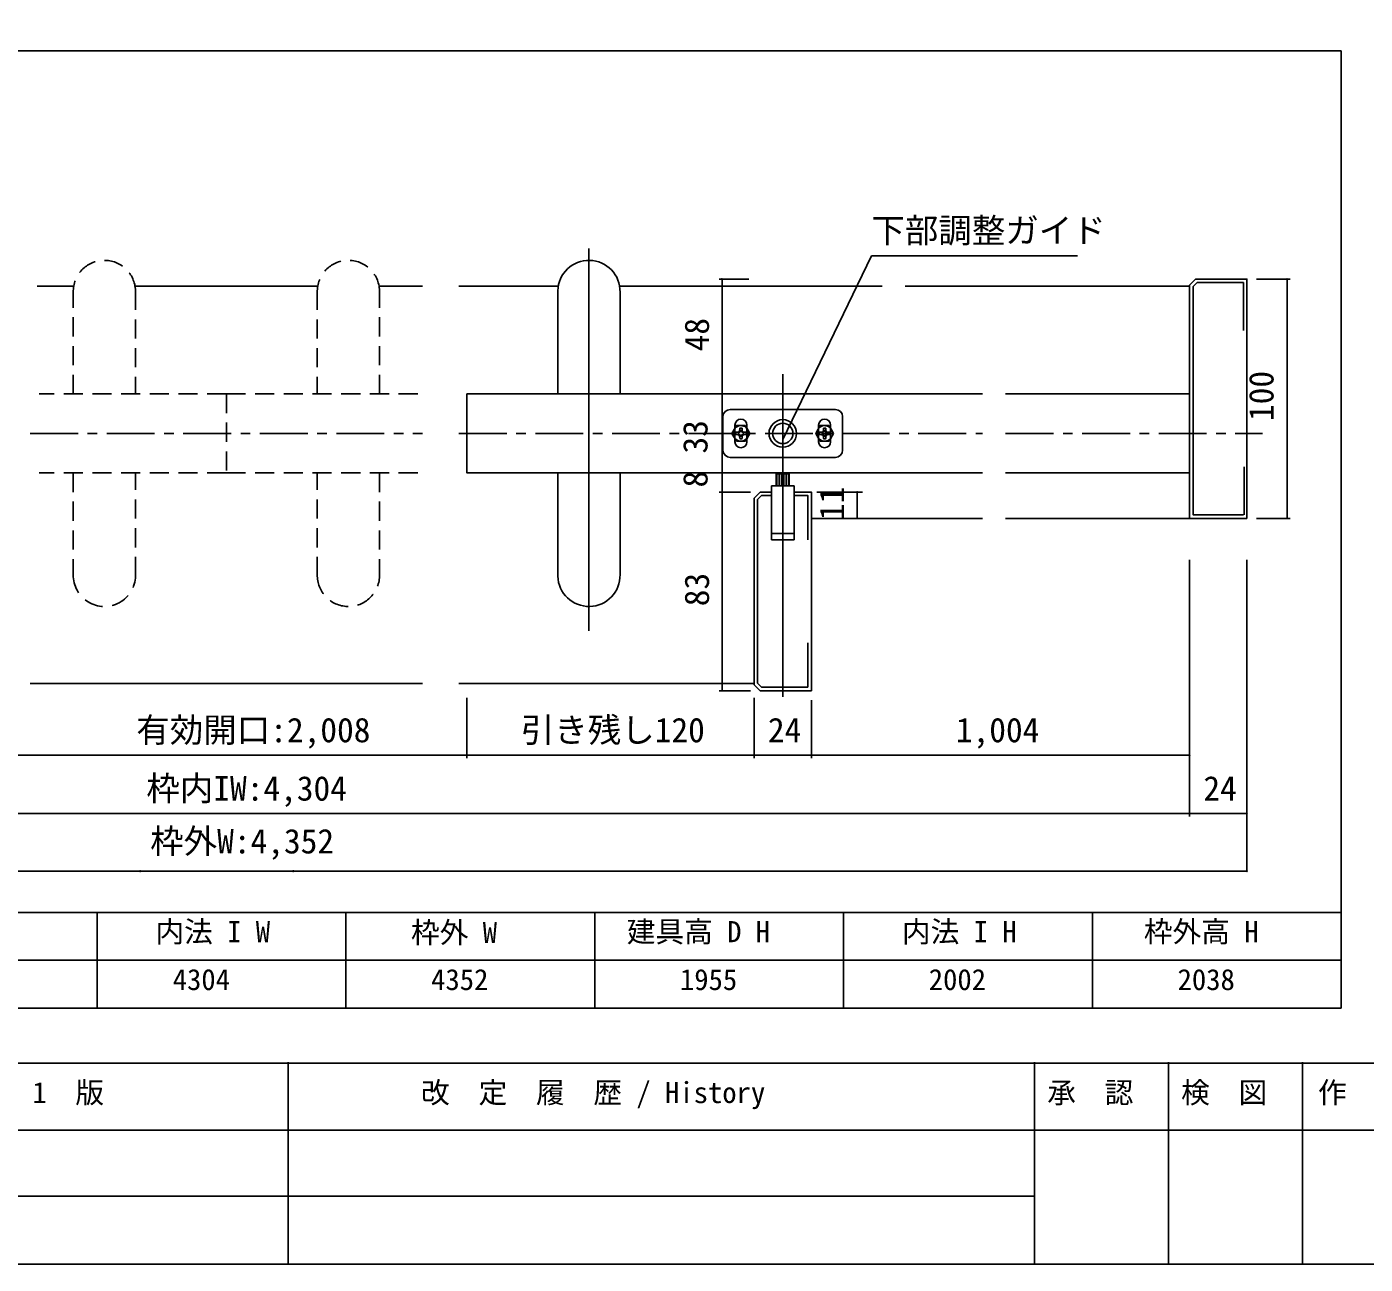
# Model space of a CAD drawing. Units: millimetres, scale not verified. Extents: x -800 to 800, y -554 to 554.
# Drawn here: x -397 to 162, y -554 to -37 of the extents above; entities that cross this region are included whole.
import ezdxf
from ezdxf.enums import TextEntityAlignment as Align

# ---------------------------------------------------------------- set-up
doc = ezdxf.new("R2010")
doc.units = ezdxf.units.MM
doc.header["$LTSCALE"] = 4
doc.linetypes.add('CHAIN1', pattern=[8, 5, -1, 1, -1])
doc.linetypes.add('USER9', pattern=[3, 2, -1])
for name, color, linetype, lineweight in [('1-0', 7, 'Continuous', 25), ('1-3_0', 7, 'Continuous', 25), ('2-0', 7, 'Continuous', 25)]:
    doc.layers.add(name, color=color, linetype=linetype, lineweight=lineweight)
doc.styles.add('ＭＳ ゴシック', font='')
doc.styles.get('ＭＳ ゴシック').set_extended_font_data('MS Gothic')

msp = doc.modelspace()

# ---------------------------------------------------------------- linework, layer by layer
at = {"layer": '1-0'}
for p, q in [((152.002, -47.001), (-779.998, -47.001)), ((152.002, -47.001), (-779.998, -47.001)), ((152.002, -47.001), (-779.998, -47.001)), ((152.002, -47.001), (-779.998, -47.001)), ((152.002, -407.001), (152.002, -47.001)), ((152.002, -407.001), (152.002, -47.001)), ((152.002, -407.001), (-779.998, -407.001)), ((152.002, -407.001), (-779.998, -407.001)), ((152.002, -407.001), (-779.998, -407.001)), ((-288.211, -469.625), (-288.211, -553.625)), ((23.789, -469.625), (23.789, -553.625)), ((79.789, -469.625), (79.789, -553.625)), ((135.789, -469.625), (135.789, -553.625)), ((23.789, -525.625), (-476.211, -525.625))]:
    msp.add_line(p, q, dxfattribs=at)
at = {"layer": '1-3_0'}
for p, q in [((-368, -407), (-368, -447)), ((-264, -407), (-264, -447)), ((-160, -407), (-160, -447)), ((-56, -407), (-56, -447)), ((48, -407), (48, -447)), ((152, -407), (152, -447)), ((152, -427), (-780, -427)), ((152, -447), (-780, -447)), ((800, -470), (-800, -470)), ((800, -498), (-476, -498))]:
    msp.add_line(p, q, dxfattribs=at)
msp.add_lwpolyline([(-800, -554), (800, -554), (800, 554), (-800, 554)], close=True, dxfattribs=at)
at = {"layer": '2-0'}
for p, q in [((-162.446, -129.58), (-162.446, -289.333)), ((-81.446, -209.456), (-44.363, -132.661)), ((41.764, -132.661), (-44.363, -132.661)), ((-377.998, -145.391), (-393.012, -145.391)), ((-275.998, -145.391), (-351.998, -145.391)), ((-249.998, -145.391), (-231.989, -145.391)), ((-216.817, -145.391), (-175.264, -145.391)), ((-149.629, -145.391), (-39.934, -145.391)), ((-95.571, -142.391), (-108.068, -142.391)), ((-95.571, -145.391), (-108.068, -145.391)), ((-106.818, -190.391), (-106.818, -142.391)), ((-30.319, -145.391), (88.574, -145.391)), ((88.574, -144.891), (91.074, -142.391)), ((111.074, -163.891), (111.074, -143.891)), ((116.574, -142.391), (130.64, -142.391)), ((129.39, -242.391), (129.39, -142.391)), ((-175.446, -147.276), (-175.446, -190.391)), ((-149.446, -190.391), (-149.446, -147.891)), ((-81.446, -316.956), (-81.446, -182.118)), ((-213.446, -190.391), (-81.931, -190.391)), ((-94.946, -190.391), (-108.068, -190.391)), ((-95.571, -190.391), (-108.068, -190.391)), ((-106.818, -223.391), (-106.818, -190.391)), ((-81.931, -190.391), (2.076, -190.391)), ((11.692, -190.391), (88.574, -190.391)), ((88.574, -218.391), (88.574, -195.391)), ((-106.446, -199.891), (-106.446, -213.892)), ((-59.446, -196.891), (-103.446, -196.891)), ((-56.446, -213.892), (-56.446, -199.891)), ((-101.446, -203.391), (-101.446, -210.391)), ((-99.849, -206.568), (-100.051, -206.367)), ((-99.471, -205.787), (-99.269, -205.988)), ((-98.623, -205.988), (-98.439, -206.384)), ((-98.043, -206.568), (-97.842, -206.367)), ((-96.446, -210.391), (-96.446, -203.391)), ((-66.446, -203.391), (-66.446, -210.391)), ((-64.849, -206.568), (-64.454, -206.384)), ((-64.269, -205.988), (-64.471, -205.787)), ((-63.421, -205.787), (-63.623, -205.988)), ((-62.842, -206.367), (-63.043, -206.568)), ((-61.446, -210.391), (-61.446, -203.391)), ((-99.269, -207.794), (-99.471, -207.996)), ((-98.422, -207.996), (-98.623, -207.794)), ((-98.043, -207.214), (-97.842, -207.416)), ((-64.849, -207.214), (-65.051, -207.416)), ((-64.471, -207.996), (-64.269, -207.794)), ((-63.043, -207.214), (-62.842, -207.416)), ((-59.446, -216.892), (-103.446, -216.892)), ((-175.446, -266.507), (-175.446, -223.391)), ((-149.446, -223.391), (-149.446, -265.892)), ((-94.946, -223.391), (-108.068, -223.391)), ((-94.946, -223.391), (-108.068, -223.391)), ((-106.818, -231.391), (-106.818, -223.391)), ((-83.994, -228.394), (-83.994, -223.72)), ((-82.994, -228.394), (-82.994, -223.72)), ((-81.994, -228.394), (-81.994, -223.72)), ((-81.931, -223.391), (2.076, -223.391)), ((-80.994, -228.394), (-80.994, -223.72)), ((-79.994, -228.394), (-79.994, -223.72)), ((-78.994, -228.394), (-78.994, -223.72)), ((11.692, -223.391), (88.574, -223.391)), ((111.383, -240.892), (111.383, -220.892)), ((-86.196, -228.761), (-86.196, -248.761)), ((-86.196, -228.761), (-76.696, -228.761)), ((-76.696, -248.761), (-76.696, -228.761)), ((-94.946, -231.391), (-108.068, -231.391)), ((-94.946, -231.391), (-108.068, -231.391)), ((-106.818, -314.391), (-106.818, -231.391)), ((-93.446, -233.891), (-90.946, -231.391)), ((-93.446, -233.891), (-93.446, -311.891)), ((-86.196, -231.391), (-90.946, -231.391)), ((-86.196, -231.391), (-90.946, -231.391)), ((-86.196, -231.391), (-90.946, -231.391)), ((-86.196, -231.391), (-86.196, -251.391)), ((-69.446, -231.391), (-76.696, -231.391)), ((-76.696, -251.391), (-76.696, -231.391)), ((-67.223, -231.391), (-48.141, -231.391)), ((-50.364, -231.391), (-50.364, -242.391)), ((-69.446, -242.391), (2.076, -242.391)), ((11.692, -242.391), (88.574, -242.391)), ((116.574, -242.391), (130.64, -242.391)), ((-76.696, -248.761), (-86.196, -248.761)), ((-76.696, -251.391), (-86.196, -251.391)), ((88.574, -259.732), (88.574, -342.633)), ((88.574, -259.732), (88.574, -367.01)), ((88.574, -259.732), (88.574, -367.01)), ((112.574, -259.732), (112.574, -367.01)), ((112.574, -259.732), (112.574, -389.9)), ((-70.946, -312.892), (-70.946, -294.391)), ((-231.989, -311.391), (-396.007, -311.391)), ((-216.817, -311.391), (-93.446, -311.391)), ((-93.446, -311.891), (-90.946, -314.391)), ((-213.446, -317.391), (-213.446, -342.633)), ((-94.946, -314.391), (-108.068, -314.391)), ((-93.446, -317.391), (-93.446, -342.633)), ((-93.446, -317.391), (-93.446, -342.633)), ((-90.946, -314.391), (-69.446, -314.391)), ((-69.446, -318.391), (-69.446, -342.633)), ((-69.446, -318.391), (-69.446, -342.633)), ((-93.446, -341.383), (-69.446, -341.383)), ((-69.446, -341.383), (88.574, -341.383)), ((-309.998, -365.76), (-710.847, -365.76)), ((-309.998, -365.76), (88.574, -365.76)), ((112.574, -365.76), (88.574, -365.76)), ((-281.998, -389.743), (-734.847, -389.743)), ((-345.998, -389.743), (112.574, -389.743))]:
    msp.add_line(p, q, dxfattribs=at)
at = {"layer": '2-0', "linetype": 'USER9'}
for p, q in [((-377.998, -190.391), (-377.998, -147.891)), ((-351.998, -147.276), (-351.998, -190.391)), ((-275.998, -147.276), (-275.998, -190.391)), ((-249.998, -190.391), (-249.998, -147.891)), ((-313.998, -190.391), (-392.2, -190.391)), ((-313.998, -190.391), (-231.989, -190.391)), ((-313.998, -223.391), (-392.2, -223.391)), ((-377.998, -223.391), (-377.998, -265.892)), ((-351.998, -266.507), (-351.998, -223.391)), ((-275.998, -266.507), (-275.998, -223.391)), ((-249.998, -223.391), (-249.998, -265.892))]:
    msp.add_line(p, q, dxfattribs=at)
at = {"layer": '2-0', "linetype": 'CHAIN1'}
for p, q in [((-396.007, -206.891), (-231.989, -206.891)), ((-216.817, -206.891), (2.076, -206.891)), ((11.692, -206.891), (118.994, -206.891))]:
    msp.add_line(p, q, dxfattribs=at)
at = {"layer": '2-0'}
for points in [[(88.574, -144.891), (88.574, -242.391), (112.574, -242.391)], [(111.074, -143.891), (91.696, -143.891), (90.074, -145.513), (90.074, -240.892), (111.074, -240.892)], [(112.574, -242.391), (112.574, -142.391), (91.074, -142.391)], [(-213.446, -190.391), (-213.446, -223.391), (-80.994, -223.391)], [(-99.454, -206.384), (-99.849, -206.568), (-100.015, -206.564), (-101.113, -206.427), (-100.051, -206.367), (-99.655, -206.182)], [(-98.237, -206.182), (-98.422, -205.787), (-98.482, -204.727), (-98.619, -205.822), (-98.623, -205.988), (-98.422, -205.787)], [(-64.655, -206.182), (-65.051, -206.367), (-66.113, -206.427), (-65.015, -206.564), (-64.849, -206.568), (-65.051, -206.367)], [(-63.439, -206.384), (-63.623, -205.988), (-63.619, -205.822), (-63.482, -204.727), (-63.421, -205.787), (-63.237, -206.182)], [(-99.411, -209.056), (-99.471, -207.996), (-99.655, -207.601), (-100.051, -207.416), (-101.113, -207.356), (-100.015, -207.219), (-99.849, -207.214), (-100.051, -207.416)], [(-99.849, -207.214), (-99.454, -207.399), (-99.655, -207.601)], [(-99.454, -207.399), (-99.269, -207.794), (-99.273, -207.961), (-99.411, -209.056)], [(-98.439, -207.399), (-98.043, -207.214), (-97.877, -207.219), (-96.78, -207.356), (-97.842, -207.416), (-98.237, -207.601)], [(-64.454, -207.399), (-64.269, -207.794), (-64.273, -207.961), (-64.411, -209.056), (-64.471, -207.996), (-64.655, -207.601)], [(-61.78, -207.356), (-62.842, -207.416), (-63.237, -207.601), (-63.421, -207.996), (-63.482, -209.056), (-63.619, -207.961), (-63.623, -207.794), (-63.421, -207.996)], [(-63.623, -207.794), (-63.439, -207.399), (-63.237, -207.601)], [(-63.439, -207.399), (-63.043, -207.214), (-62.877, -207.219), (-61.78, -207.356)], [(-84.163, -228.761), (-84.163, -223.72), (-78.73, -223.72), (-78.73, -228.761)], [(-86.196, -232.891), (-90.325, -232.891), (-91.946, -234.513), (-91.946, -311.27), (-90.325, -312.892), (-70.946, -312.892)], [(-69.446, -314.391), (-69.446, -231.391), (-76.696, -231.391)], [(-70.946, -251.391), (-70.946, -232.891), (-76.696, -232.891)], [(-514.55, -341.383), (-309.998, -341.383), (-93.446, -341.383)]]:
    msp.add_lwpolyline(points, dxfattribs=at)
at = {"layer": '2-0', "linetype": 'USER9'}
msp.add_lwpolyline([(-313.998, -190.391), (-313.998, -223.391), (-231.989, -223.391)], dxfattribs=at)
at = {"layer": '2-0'}
for points in [[(-100.816, -210.13), (-97.076, -210.13), (-95.206, -206.891), (-97.076, -203.652), (-100.816, -203.652), (-102.686, -206.891)], [(-99.454, -206.384), (-99.269, -205.988), (-99.273, -205.822), (-99.411, -204.727), (-99.471, -205.787), (-99.655, -206.182)], [(-97.877, -206.564), (-96.78, -206.427), (-97.842, -206.367), (-98.237, -206.182), (-98.439, -206.384), (-98.043, -206.568)], [(-60.206, -206.891), (-62.076, -203.652), (-65.816, -203.652), (-67.686, -206.891), (-65.816, -210.13), (-62.076, -210.13)], [(-64.269, -205.988), (-64.273, -205.822), (-64.411, -204.727), (-64.471, -205.787), (-64.655, -206.182), (-64.454, -206.384)], [(-61.78, -206.427), (-62.842, -206.367), (-63.237, -206.182), (-63.439, -206.384), (-63.043, -206.568), (-62.877, -206.564)], [(-98.482, -209.056), (-98.422, -207.996), (-98.237, -207.601), (-98.439, -207.399), (-98.623, -207.794), (-98.619, -207.961)], [(-64.454, -207.399), (-64.849, -207.214), (-65.015, -207.219), (-66.113, -207.356), (-65.051, -207.416), (-64.655, -207.601)]]:
    msp.add_lwpolyline(points, close=True, dxfattribs=at)
for radius in [5.75, 4.25]:
    msp.add_circle((-81.446, -206.891), radius, dxfattribs=at)
at = {"layer": '2-0', "linetype": 'USER9'}
for centre, start, end in [((-364.998, -147.584), 1.35522, 181.35522), ((-262.998, -147.584), 358.64478, 178.64478), ((-364.998, -266.199), 178.64478, 358.64478), ((-262.998, -266.199), 181.35522, 1.35522)]:
    msp.add_arc(centre, 13.004, start, end, dxfattribs=at)
at = {"layer": '2-0'}
for centre, radius, start, end in [((-162.446, -147.584), 13.004, 358.64478, 178.64478), ((-106.818, -142.391), 0.156, 90, 270), ((-106.818, -142.391), 0.156, 270, 90), ((129.39, -142.391), 0.156, 90, 270), ((129.39, -142.391), 0.156, 270, 90), ((-106.818, -190.391), 0.156, 90, 270), ((-106.818, -190.391), 0.156, 90, 270), ((-106.818, -190.391), 0.156, 270, 90), ((-106.818, -190.391), 0.156, 270, 90), ((-103.446, -199.891), 3, 90, 180), ((-98.946, -203.391), 2.5, 90, 180), ((-98.946, -203.391), 2.5, 0, 90), ((-63.946, -203.391), 2.5, 90, 180), ((-63.946, -203.391), 2.5, 0, 90), ((-59.446, -199.891), 3, 0, 90), ((-98.946, -206.891), 3.25, 37.66427, 37.44941), ((-98.679, -206.891), 2.478, 169.19486, 190.80514), ((-98.946, -206.891), 1.118, 162.98773, 197.01227), ((-98.946, -207.161), 2.478, 90, 100.80514), ((-98.946, -206.891), 1.118, 72.98773, 107.01227), ((-98.946, -207.161), 2.478, 79.19486, 90), ((-98.946, -206.891), 1.118, 342.98773, 17.01227), ((-99.214, -206.891), 2.478, 349.19486, 10.80514), ((-63.946, -206.891), 3.25, 37.66427, 37.44941), ((-63.679, -206.891), 2.478, 169.19486, 190.80514), ((-63.946, -206.891), 1.118, 162.98773, 197.01227), ((-63.946, -207.161), 2.478, 90, 100.80514), ((-63.946, -206.891), 1.118, 72.98773, 107.01227), ((-63.946, -207.161), 2.478, 79.19486, 90), ((-63.946, -206.891), 1.118, 342.98773, 17.01227), ((-64.214, -206.891), 2.478, 349.19486, 10.80514), ((-98.946, -210.391), 2.5, 180, 270), ((-98.946, -206.622), 2.478, 259.19486, 270), ((-98.946, -206.891), 1.118, 252.98773, 287.01227), ((-98.946, -206.622), 2.478, 270, 280.80514), ((-98.946, -210.391), 2.5, 270, 0), ((-63.946, -210.391), 2.5, 180, 270), ((-63.946, -206.622), 2.478, 259.19486, 270), ((-63.946, -206.891), 1.118, 252.98773, 287.01227), ((-63.946, -206.622), 2.478, 270, 280.80514), ((-63.946, -210.391), 2.5, 270, 0), ((-103.446, -213.892), 3, 180, 270), ((-59.446, -213.892), 3, 270, 0), ((-106.818, -223.391), 0.156, 90, 270), ((-106.818, -223.391), 0.156, 90, 270), ((-106.818, -223.391), 0.156, 270, 90), ((-106.818, -223.391), 0.156, 270, 90), ((-106.818, -231.391), 0.156, 90, 270), ((-106.818, -231.391), 0.156, 90, 270), ((-106.818, -231.391), 0.156, 270, 90), ((-106.818, -231.391), 0.156, 270, 90), ((-50.357, -231.391), 0.156, 90, 270), ((-50.357, -231.391), 0.156, 90, 270), ((-50.357, -231.391), 0.156, 270, 90), ((-50.357, -231.391), 0.156, 270, 90), ((-50.357, -242.391), 0.156, 90, 270), ((-50.357, -242.391), 0.156, 90, 270), ((-50.357, -242.391), 0.156, 270, 90), ((-50.357, -242.391), 0.156, 270, 90), ((129.39, -242.391), 0.156, 90, 270), ((129.39, -242.391), 0.156, 270, 90), ((-162.446, -266.199), 13.004, 181.35522, 1.35522), ((-106.818, -314.391), 0.156, 90, 270), ((-106.818, -314.391), 0.156, 270, 90), ((-93.446, -341.383), 0.156, 0, 180), ((-93.446, -341.383), 0.156, 0, 180), ((-69.446, -341.383), 0.156, 0, 180), ((-69.446, -341.383), 0.156, 0, 180), ((88.574, -341.383), 0.156, 0, 180), ((-93.446, -341.383), 0.156, 180, 0), ((-93.446, -341.383), 0.156, 180, 0), ((-69.446, -341.383), 0.156, 180, 0), ((-69.446, -341.383), 0.156, 180, 0), ((88.574, -341.383), 0.156, 180, 0), ((88.574, -365.76), 0.156, 0, 180), ((88.574, -365.76), 0.156, 0, 180), ((88.574, -365.76), 0.156, 180, 0), ((88.574, -365.76), 0.156, 180, 0), ((112.574, -365.76), 0.156, 0, 180), ((112.574, -365.76), 0.156, 180, 0), ((-350.051, -389.743), 0.156, 0, 180), ((-350.051, -389.743), 0.156, 180, 0), ((-286.051, -389.743), 0.156, 0, 180), ((-286.051, -389.743), 0.156, 180, 0), ((112.574, -389.743), 0.156, 0, 180), ((112.574, -389.743), 0.156, 180, 0)]:
    msp.add_arc(centre, radius, start, end, dxfattribs=at)

# ---------------------------------------------------------------- texts
at = {"layer": '1-0', "style": 'ＭＳ ゴシック'}
for s, p in [('第\u30001\u3000版', (-419.1, -489.31)), ('改\u3000定\u3000履\u3000歴 / History', (-232.617, -489.31)), ('承\u3000認', (29.084, -489.31)), ('検\u3000図', (85.03, -489.31)), ('作\u3000成', (142.255, -489.31))]:
    msp.add_text(s, height=8.798, dxfattribs=at).set_placement(p, align=Align.BOTTOM_LEFT)
at = {"layer": '1-3_0', "style": 'ＭＳ ゴシック'}
for s, p in [('内法 I W', (-343.653, -422.098)), ('枠外 W', (-236.833, -422.408)), ('建具高 D H', (-146.68, -422.098)), ('内法 I H', (-31.653, -422.098)), ('枠外高 H', (69.474, -422.098)), ('4352', (-228.431, -442.098)), ('2002', (-20.431, -442.098)), ('2038', (83.569, -442.098)), ('4304', (-336.431, -442.098)), ('1955', (-124.431, -442.098))]:
    msp.add_text(s, height=8.798, dxfattribs=at).set_placement(p, align=Align.BOTTOM_LEFT)
at = {"layer": '2-0', "style": 'ＭＳ ゴシック'}
for s, p in [('下部調整ガイド', (-44.426, -130.293)), ('有効開口:2,008', (-351.644, -339.014)), ('引き残し120', (-190.94, -339.014)), ('引き残し120', (-190.94, -339.014)), ('24', (-87.662, -339.014)), ('1,004', (-9.091, -339.014)), ('枠内IW:4,304', (-347.442, -363.392)), ('24', (94.359, -363.392)), ('枠外W:4,352', (-345.837, -385.46))]:
    msp.add_text(s, height=10.26, dxfattribs=at).set_placement(p, align=Align.BOTTOM_LEFT)
for s, p in [('48', (-109.186, -172.607)), ('100', (126.749, -201.715)), ('33', (-109.811, -215.296)), ('8', (-109.811, -229.488)), ('11', (-52.732, -243.107)), ('83', (-109.186, -279.107))]:
    msp.add_text(s, height=10.26, rotation=90, dxfattribs=at).set_placement(p, align=Align.BOTTOM_LEFT)

doc.saveas('drawing.dxf')
